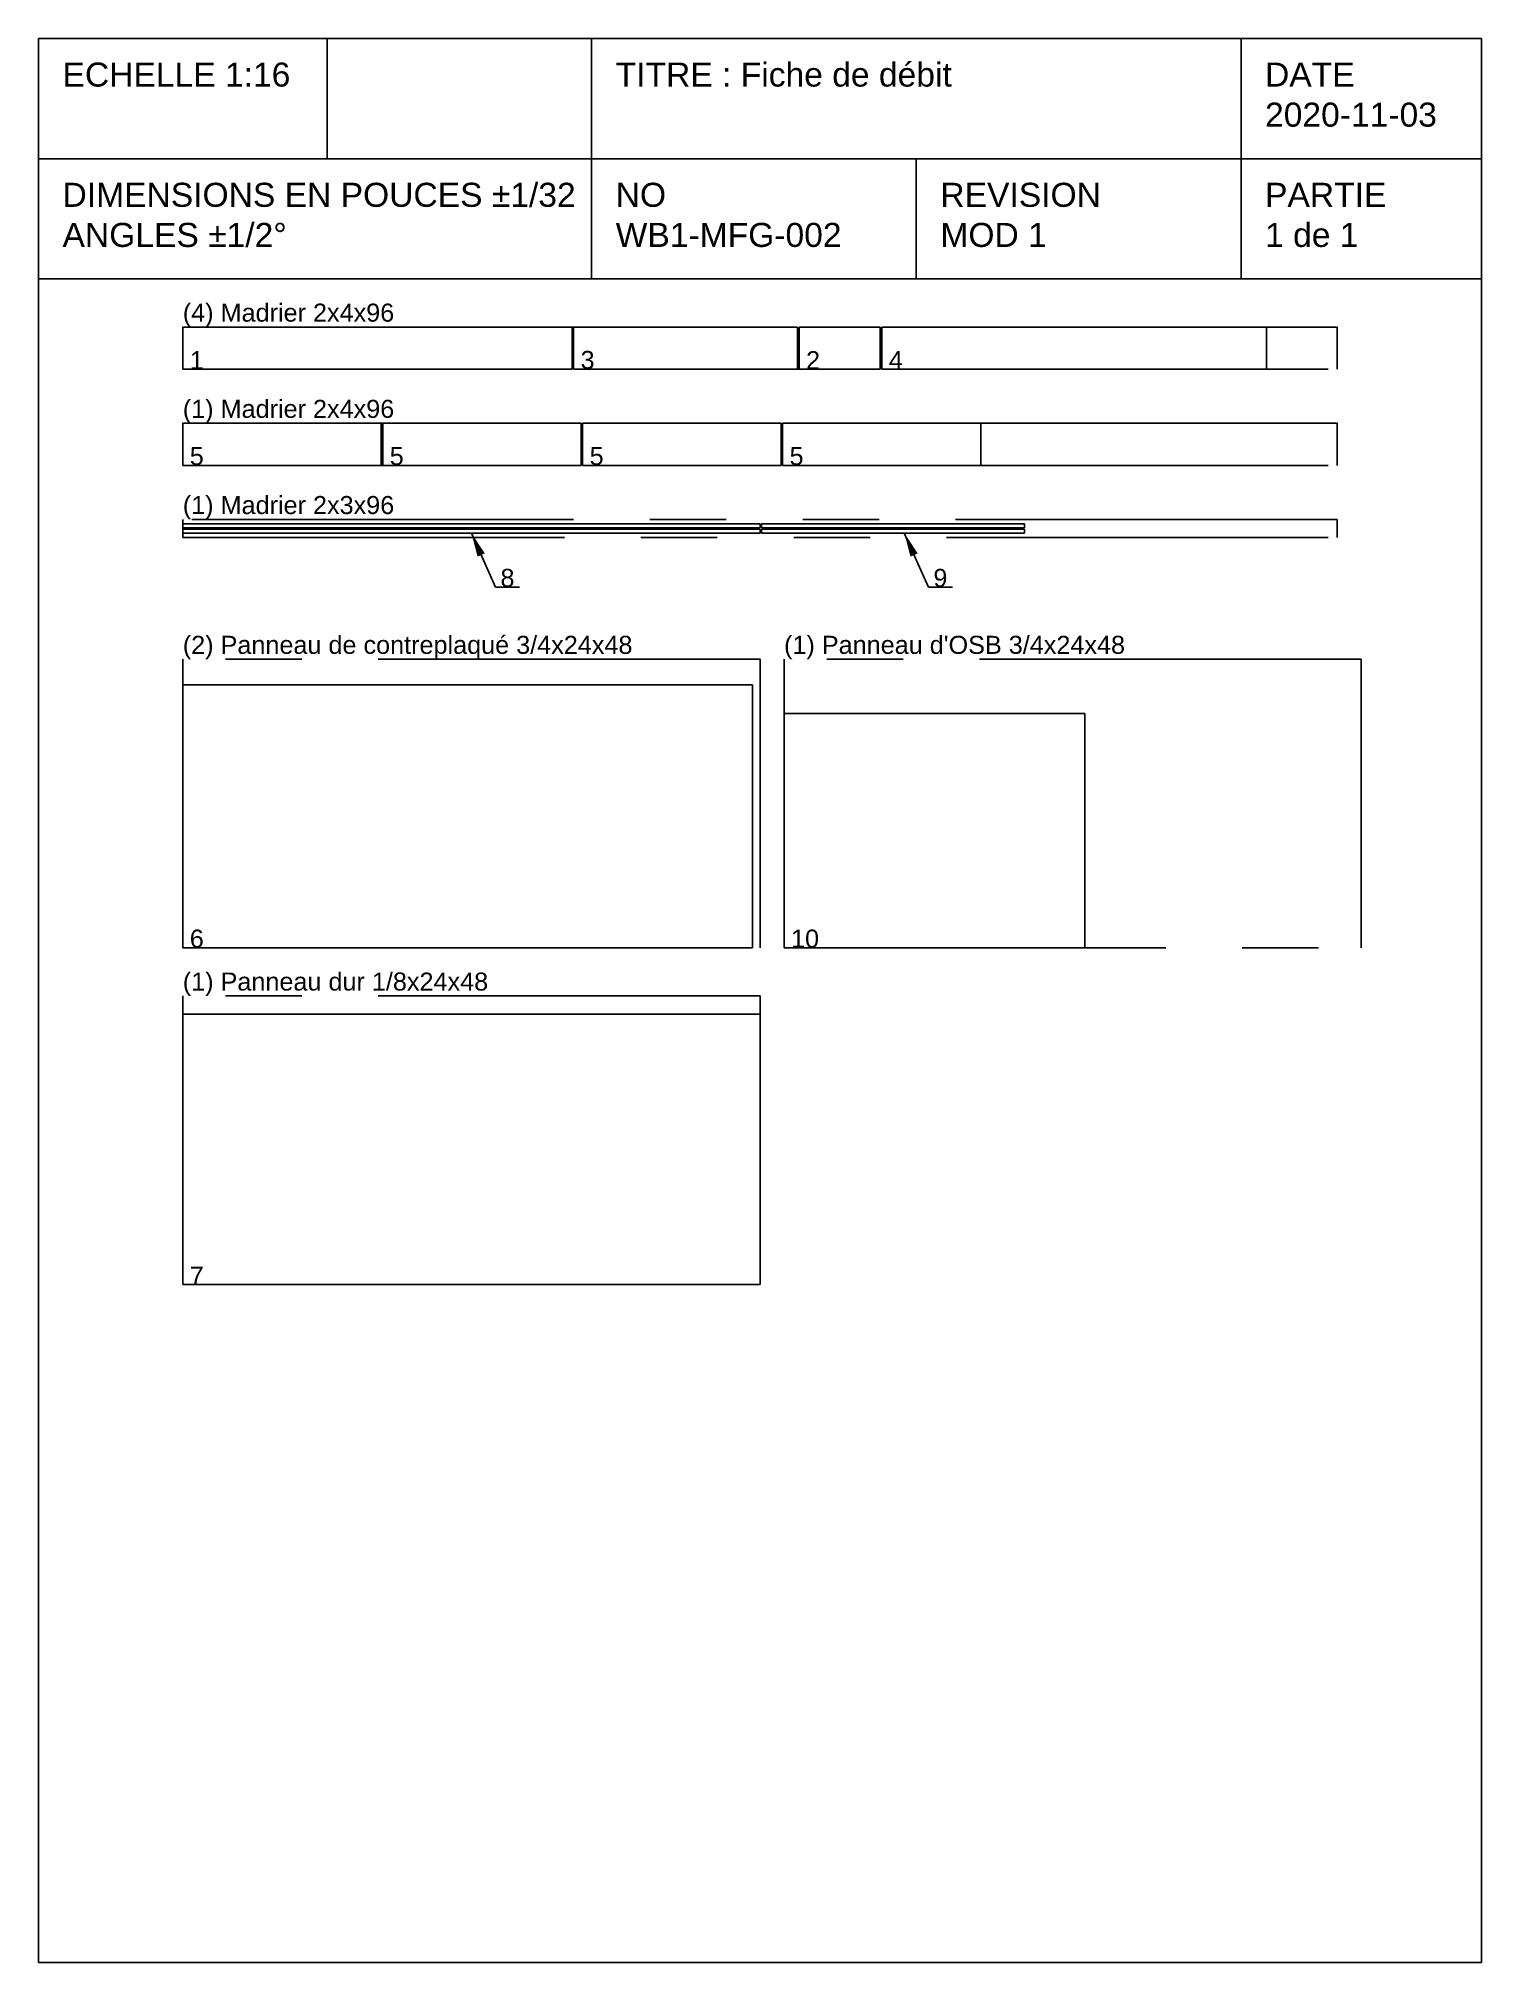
# Model space of a CAD drawing. Header units: inches. Extents: x 0 to 120, y 0 to 160.
import ezdxf

# ---------------------------------------------------------------- set-up
doc = ezdxf.new("R2010")
doc.units = ezdxf.units.IN
doc.header["$MEASUREMENT"] = 0
doc.linetypes.add('PHANTOM', pattern=[63.5, 31.75, -6.35, 6.35, -6.35, 6.35, -6.35])
doc.layers.get('0').update_dxf_attribs({"lineweight": 25})
doc.layers.add('Fantômes', color=6, linetype='PHANTOM', lineweight=25, true_color=0xff00ff)
doc.styles.add('QCADDimTextStyle', font='')
doc.styles.add('textstyle11', font='')
doc.styles.add('textstyle12', font='')
doc.styles.add('textstyle13', font='')
doc.styles.add('textstyle14', font='')
doc.styles.add('textstyle15', font='')
doc.styles.add('textstyle16', font='')
doc.styles.add('textstyle17', font='')
doc.styles.add('textstyle18', font='')
doc.styles.add('textstyle19', font='')
doc.styles.add('textstyle20', font='')
doc.styles.add('textstyle21', font='')
doc.styles.add('textstyle22', font='')
doc.styles.add('textstyle23', font='')
doc.styles.add('textstyle24', font='')
doc.styles.add('textstyle25', font='')
doc.styles.add('textstyle26', font='')
doc.styles.add('textstyle27', font='')
doc.styles.add('textstyle28', font='')
doc.styles.add('textstyle29', font='')
doc.styles.add('textstyle30', font='')
doc.styles.add('textstyle31', font='')
doc.styles.add('textstyle32', font='')
doc.styles.add('textstyle33', font='')
doc.styles.get('QCADDimTextStyle').set_extended_font_data('MS Shell Dlg 2')
doc.styles.get('textstyle11').set_extended_font_data('Arial')
doc.styles.get('textstyle12').set_extended_font_data('Arial')
doc.styles.get('textstyle13').set_extended_font_data('Arial')
doc.styles.get('textstyle14').set_extended_font_data('Arial')
doc.styles.get('textstyle15').set_extended_font_data('Arial')
doc.styles.get('textstyle16').set_extended_font_data('Arial')
doc.styles.get('textstyle17').set_extended_font_data('Arial')
doc.styles.get('textstyle18').set_extended_font_data('Arial')
doc.styles.get('textstyle19').set_extended_font_data('Arial')
doc.styles.get('textstyle20').set_extended_font_data('Arial')
doc.styles.get('textstyle21').set_extended_font_data('Arial')
doc.styles.get('textstyle22').set_extended_font_data('Arial')
doc.styles.get('textstyle23').set_extended_font_data('Arial')
doc.styles.get('textstyle24').set_extended_font_data('Arial')
doc.styles.get('textstyle25').set_extended_font_data('Arial')
doc.styles.get('textstyle26').set_extended_font_data('Arial')
doc.styles.get('textstyle27').set_extended_font_data('Arial')
doc.styles.get('textstyle28').set_extended_font_data('Arial')
doc.styles.get('textstyle29').set_extended_font_data('Arial')
doc.styles.get('textstyle30').set_extended_font_data('Arial')
doc.styles.get('textstyle31').set_extended_font_data('Arial')
doc.styles.get('textstyle32').set_extended_font_data('Arial')
doc.styles.get('textstyle33').set_extended_font_data('Arial')
doc.dimstyles.new('QCADDimStyle', dxfattribs={"dimscale": 16, "dimtxt": 0.125, "dimasz": 0.125, "dimexe": 0.0625, "dimexo": 0.03125, "dimgap": 0.03125, "dimtad": 1, "dimtoh": 1, "dimdec": 4, "dimzin": 0, "dimdsep": 46, "dimtxsty": 'QCADDimTextStyle', "dimcen": 0.09, "dimadec": 0, "dimazin": 0, "dimtfac": 1, "dimtdec": 4, "dimtofl": 0, "dimtmove": 0, "dimatfit": 3, "dimfxl": 1, "dimtolj": 1, "dimtzin": 0, "dimarcsym": 0})

# ---------------------------------------------------------------- blocks, each defined once
blk = doc.blocks.new('Madrier_2xXx8_c')
at = {"layer": 'Fantômes'}
for p, q in [((96, 1.5), (0, 1.5)), ((0, 1.5), (0, 0)), ((0, 0), (96, 0)), ((96, 0), (96, 1.5))]:
    blk.add_line(p, q, dxfattribs=at)
blk = doc.blocks.new('Madrier_Xx4x8_a')
at = {"layer": 'Fantômes'}
for p, q in [((96, 3.5), (0, 3.5)), ((0, 3.5), (0, 0)), ((96, 0), (96, 3.5)), ((0, 0), (96, 0))]:
    blk.add_line(p, q, dxfattribs=at)
blk = doc.blocks.new('Pièce_01_a')
for p, q in [((32.375, 3.5), (0, 3.5)), ((0, 3.5), (0, 0)), ((32.375, 0), (32.375, 3.5)), ((0, 0), (32.375, 0))]:
    blk.add_line(p, q)
at = {"insert": (0, 0), "char_height": 1.5, "attachment_point": 7, "style": 'textstyle18'}
blk.add_mtext(' 1', dxfattribs=at)
blk = doc.blocks.new('Pièce_02_a')
for p, q in [((6.75, 3.5), (0, 3.5)), ((0, 3.5), (0, 0)), ((6.75, 0), (6.75, 3.5)), ((0, 0), (6.75, 0))]:
    blk.add_line(p, q)
at = {"insert": (0, 0), "char_height": 1.5, "attachment_point": 7, "style": 'textstyle19'}
blk.add_mtext(' 2', dxfattribs=at)
blk = doc.blocks.new('Cartouche_ANSI_A')
for p, q in [((0, 10), (7.5, 10)), ((0, 0), (0, 10)), ((0, 10), (7.5, 10)), ((1.5, 10), (1.5, 9.375)), ((2.875, 8.75), (2.875, 10)), ((6.25, 10), (6.25, 8.75)), ((7.5, 10), (7.5, 0)), ((0, 8.75), (0, 9.5)), ((7.5, 9.5), (7.5, 8.75)), ((0, 9.375), (2.875, 9.375)), ((2.875, 9.375), (5.625, 9.375)), ((4.5625, 8.75), (4.5625, 9.375)), ((5.625, 9.375), (7.5, 9.375)), ((7.5, 8.75), (0, 8.75)), ((0, 8.75), (2.875, 8.75)), ((7.5, 8.75), (0, 8.75)), ((2.875, 8.75), (6.25, 8.75)), ((6.25, 8.75), (7.5, 8.75)), ((0, 0), (7.5, 0))]:
    blk.add_line(p, q)
at = {"char_height": 0.125, "attachment_point": 1}
for s, insert, style in [('ECHELLE 1:16', (0.125, 9.875), 'textstyle12'), ('TITRE : Fiche de débit', (3, 9.875), 'textstyle14'), ('DATE\\P2020-11-03', (6.375, 9.875), 'textstyle17'), ('DIMENSIONS EN POUCES %%p1/32\\PANGLES %%p1/2%%d', (0.125, 9.25), 'textstyle11'), ('NO\\PWB1-MFG-002', (3, 9.25), 'textstyle13'), ('REVISION\\PMOD 1', (4.6875, 9.25), 'textstyle16'), ('PARTIE\\P1 de 1', (6.375, 9.25), 'textstyle15')]:
    blk.add_mtext(s, dxfattribs=dict(at, insert=insert, style=style))
blk = doc.blocks.new('Panneau_Xx2x4_a')
at = {"layer": 'Fantômes'}
for p, q in [((48, 24), (0, 24)), ((0, 24), (0, 0)), ((48, 0), (48, 24)), ((0, 0), (48, 0))]:
    blk.add_line(p, q, dxfattribs=at)
blk = doc.blocks.new('Pièce_06_a')
for p, q in [((47.375, 21.875), (0, 21.875)), ((0, 21.875), (0, 0)), ((47.375, 0), (47.375, 21.875)), ((0, 0), (47.375, 0))]:
    blk.add_line(p, q)
at = {"insert": (0, 0), "char_height": 1.5, "attachment_point": 7, "style": 'textstyle23'}
blk.add_mtext(' 6', dxfattribs=at)
blk = doc.blocks.new('Pièce_08_c')
for p, q in [((48, 0.3125), (0, 0.3125)), ((0, 0.3125), (0, 0)), ((0, 0), (48, 0)), ((48, 0), (48, 0.3125))]:
    blk.add_line(p, q)
blk = doc.blocks.new('Pièce_09_c')
for p, q in [((21.875, 0), (0, 0)), ((0, 0), (0, -0.3125)), ((21.875, -0.3125), (21.875, 0)), ((0, -0.3125), (21.875, -0.3125))]:
    blk.add_line(p, q)
blk = doc.blocks.new('Pièce_10_a')
for p, q in [((25, 19.5), (0, 19.5)), ((0, 19.5), (0, 0)), ((25, 0), (25, 19.5)), ((0, 0), (25, 0))]:
    blk.add_line(p, q)
at = {"insert": (0, 0), "char_height": 1.5, "attachment_point": 7, "style": 'textstyle25'}
blk.add_mtext(' 10', dxfattribs=at)
blk = doc.blocks.new('Pièce_07_a')
for p, q in [((48, 22.5), (0, 22.5)), ((0, 22.5), (0, 0)), ((48, 0), (48, 22.5)), ((0, 21.875), (0, 0)), ((0, 0), (47.375, 0)), ((0, 0), (48, 0))]:
    blk.add_line(p, q)
at = {"insert": (0, 0), "char_height": 1.5, "attachment_point": 7, "style": 'textstyle24'}
blk.add_mtext(' 7', dxfattribs=at)
blk = doc.blocks.new('Pièce_05_a')
for p, q in [((16.5, 3.5), (0, 3.5)), ((0, 3.5), (0, 0)), ((16.5, 0), (16.5, 3.5)), ((0, 0), (16.5, 0))]:
    blk.add_line(p, q)
at = {"insert": (0, 0), "char_height": 1.5, "attachment_point": 7, "style": 'textstyle22'}
blk.add_mtext(' 5', dxfattribs=at)
blk = doc.blocks.new('Pièce_03_a')
for p, q in [((18.625, 3.5), (0, 3.5)), ((0, 3.5), (0, 0)), ((18.625, 0), (18.625, 3.5)), ((0, 0), (18.625, 0))]:
    blk.add_line(p, q)
at = {"insert": (0, 0), "char_height": 1.5, "attachment_point": 7, "style": 'textstyle20'}
blk.add_mtext(' 3', dxfattribs=at)
blk = doc.blocks.new('Pièce_04_a')
for p, q in [((32, 3.5), (0, 3.5)), ((0, 3.5), (0, 0)), ((32, 0), (32, 3.5)), ((0, 0), (32, 0))]:
    blk.add_line(p, q)
at = {"insert": (0, 0), "char_height": 1.5, "attachment_point": 7, "style": 'textstyle21'}
blk.add_mtext(' 4', dxfattribs=at)

msp = doc.modelspace()

# ---------------------------------------------------------------- block references
at = {"xscale": 16, "yscale": 16, "zscale": 16}
msp.add_blockref('Cartouche_ANSI_A', (0, 0), dxfattribs=at)
for name, p in [('Pièce_01_a', (12, 132.5)), ('Pièce_03_a', (44.5, 132.5)), ('Pièce_02_a', (63.25, 132.5)), ('Pièce_04_a', (70.125, 132.5)), ('Madrier_Xx4x8_a', (12, 124.5)), ('Pièce_05_a', (12, 124.5)), ('Pièce_05_a', (28.625, 124.5)), ('Pièce_05_a', (45.25, 124.5)), ('Pièce_05_a', (61.875, 124.5)), ('Madrier_2xXx8_c', (12, 118.5)), ('Pièce_08_c', (12, 119.3125)), ('Pièce_08_c', (12, 118.875)), ('Pièce_09_c', (60.125, 119.625)), ('Pièce_09_c', (60.125, 119.1875)), ('Panneau_Xx2x4_a', (62, 84.375)), ('Pièce_06_a', (12, 84.375)), ('Pièce_10_a', (62, 84.375)), ('Panneau_Xx2x4_a', (12, 56.375)), ('Pièce_07_a', (12, 56.375))]:
    msp.add_blockref(name, p)
at = {"layer": 'Fantômes'}
for name, p in [('Madrier_Xx4x8_a', (12, 132.5)), ('Panneau_Xx2x4_a', (12, 84.375))]:
    msp.add_blockref(name, p, dxfattribs=at)

# ---------------------------------------------------------------- texts
at = {"char_height": 1.5}
for s, insert, attachment_point, style in [('(4) Madrier 2x4x96', (12, 136), 7, 'textstyle26'), ('(1) Madrier 2x4x96', (12, 128), 7, 'textstyle30'), ('(1) Madrier 2x3x96', (12, 120), 7, 'textstyle31'), ('8', (39, 114.375), 8, 'textstyle32'), ('9', (75, 114.375), 8, 'textstyle33'), ('(2) Panneau de contreplaqué 3/4x24x48', (12, 108.375), 7, 'textstyle27'), ("(1) Panneau d'OSB 3/4x24x48", (62, 108.375), 7, 'textstyle29'), ('(1) Panneau dur 1/8x24x48', (12, 80.375), 7, 'textstyle28')]:
    msp.add_mtext(s, dxfattribs=dict(at, insert=insert, attachment_point=attachment_point, style=style))

# ---------------------------------------------------------------- leaders
for points in [[(36, 118.875), (38, 114.375), (40, 114.375)], [(72, 118.875), (74, 114.375), (76, 114.375)]]:
    msp.add_leader(points, dimstyle='QCADDimStyle')

doc.saveas('drawing.dxf')
